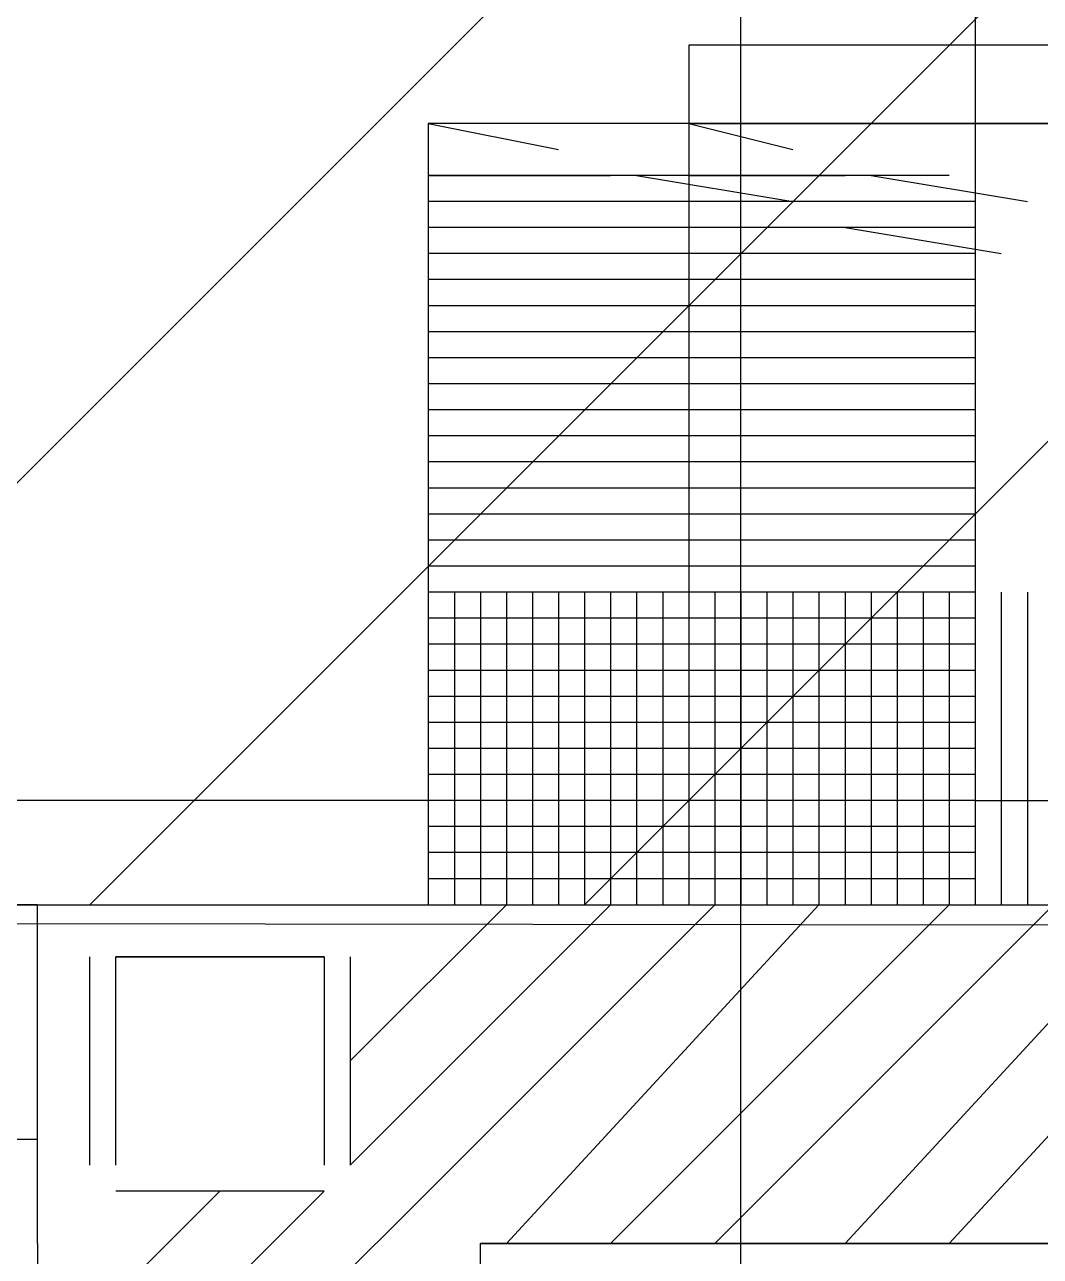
# Model space of a CAD drawing. Header units: metres. Extents: x 1 to 213, y 1 to 147.
# Drawn here: x 78.234 to 78.646, y 98.293 to 98.793 of the extents above; entities that cross this region are included whole.
import ezdxf

# ---------------------------------------------------------------- set-up
doc = ezdxf.new("R2010")
doc.units = ezdxf.units.M
doc.layers.add('00-BASE-ARQUITECTURA', color=8, linetype='Continuous')

msp = doc.modelspace()

# ---------------------------------------------------------------- linework, layer by layer
at = {"layer": '00-BASE-ARQUITECTURA'}
for points in [[(78.52476, 94.22337), (78.52476, 100.17119)], [(78.62002, 99.8537), (78.62002, 98.47786)], [(78.62002, 99.8537), (78.62002, 98.47786), (78.93752, 98.47786)], [(78.62002, 99.8537), (78.62002, 98.47786)], [(78.05911, 98.43553), (79.06451, 99.44095)], [(78.26018, 98.43553), (79.2656, 99.44095)], [(78.46127, 98.43553), (79.46669, 99.44095)], [(78.39777, 98.75303), (78.45068, 98.74245)], [(78.5036, 98.75303), (78.54593, 98.74245)], [(78.5036, 98.73187), (78.49302, 98.73187), (78.48243, 98.73187), (78.47185, 98.73187), (78.46127, 98.73187), (78.45068, 98.73187), (78.4401, 98.73187), (78.42952, 98.73187), (78.41894, 98.73187), (78.40835, 98.73187), (78.39777, 98.73187), (78.40835, 98.73187), (78.41894, 98.73187), (78.42952, 98.73187), (78.4401, 98.73187), (78.45068, 98.73187), (78.46127, 98.73187), (78.47185, 98.73187)], [(78.48243, 98.73187), (78.54593, 98.72128)], [(78.60944, 98.73187), (78.59886, 98.73187), (78.58827, 98.73187), (78.57769, 98.73187), (78.56711, 98.73187), (78.55652, 98.73187), (78.54593, 98.73187), (78.53535, 98.73187), (78.52476, 98.73187), (78.51418, 98.73187), (78.5036, 98.73187), (78.51418, 98.73187), (78.52476, 98.73187), (78.53535, 98.73187), (78.54593, 98.73187), (78.55652, 98.73187), (78.56711, 98.73187)], [(78.57769, 98.73187), (78.64119, 98.72128)], [(78.54593, 98.72128), (78.53535, 98.72128), (78.52476, 98.72128), (78.51418, 98.72128), (78.5036, 98.72128), (78.49302, 98.72128), (78.48243, 98.72128), (78.47185, 98.72128), (78.46127, 98.72128), (78.45068, 98.72128), (78.4401, 98.72128), (78.42952, 98.72128), (78.41894, 98.72128), (78.40835, 98.72128), (78.39777, 98.72128)], [(78.62002, 98.72128), (78.60944, 98.72128), (78.59886, 98.72128), (78.58827, 98.72128), (78.57769, 98.72128), (78.56711, 98.72128), (78.55652, 98.72128), (78.54593, 98.72128), (78.53535, 98.72128), (78.52476, 98.72128), (78.51418, 98.72128), (78.5036, 98.72128)], [(78.55652, 98.7107), (78.54593, 98.7107), (78.53535, 98.7107), (78.52476, 98.7107), (78.51418, 98.7107), (78.5036, 98.7107), (78.49302, 98.7107), (78.48243, 98.7107), (78.47185, 98.7107), (78.46127, 98.7107), (78.45068, 98.7107), (78.4401, 98.7107), (78.42952, 98.7107), (78.41894, 98.7107), (78.40835, 98.7107), (78.39777, 98.7107)], [(78.55652, 98.7107), (78.54593, 98.7107), (78.53535, 98.7107), (78.52476, 98.7107), (78.51418, 98.7107), (78.5036, 98.7107), (78.49302, 98.7107), (78.48243, 98.7107), (78.47185, 98.7107), (78.46127, 98.7107), (78.45068, 98.7107), (78.4401, 98.7107), (78.42952, 98.7107), (78.41894, 98.7107), (78.40835, 98.7107), (78.39777, 98.7107)], [(78.62002, 98.7107), (78.60944, 98.7107), (78.59886, 98.7107), (78.58827, 98.7107), (78.57769, 98.7107), (78.56711, 98.7107), (78.55652, 98.7107), (78.54593, 98.7107), (78.53535, 98.7107), (78.52476, 98.7107), (78.51418, 98.7107), (78.5036, 98.7107)], [(78.62002, 98.7107), (78.60944, 98.7107), (78.59886, 98.7107), (78.58827, 98.7107), (78.57769, 98.7107), (78.56711, 98.7107), (78.55652, 98.7107), (78.54593, 98.7107), (78.53535, 98.7107), (78.52476, 98.7107), (78.51418, 98.7107), (78.5036, 98.7107)], [(78.56711, 98.7107), (78.6306, 98.70012)], [(78.55652, 98.70012), (78.54593, 98.70012), (78.53535, 98.70012), (78.52476, 98.70012), (78.51418, 98.70012), (78.5036, 98.70012), (78.49302, 98.70012), (78.48243, 98.70012), (78.47185, 98.70012), (78.46127, 98.70012), (78.45068, 98.70012), (78.4401, 98.70012), (78.42952, 98.70012), (78.41894, 98.70012), (78.40835, 98.70012), (78.39777, 98.70012)], [(78.62002, 98.70012), (78.60944, 98.70012), (78.59886, 98.70012), (78.58827, 98.70012), (78.57769, 98.70012), (78.56711, 98.70012), (78.55652, 98.70012), (78.54593, 98.70012), (78.53535, 98.70012), (78.52476, 98.70012), (78.51418, 98.70012), (78.5036, 98.70012)], [(78.55652, 98.68953), (78.54593, 98.68953), (78.53535, 98.68953), (78.52476, 98.68953), (78.51418, 98.68953), (78.5036, 98.68953), (78.49302, 98.68953), (78.48243, 98.68953), (78.47185, 98.68953), (78.46127, 98.68953), (78.45068, 98.68953), (78.4401, 98.68953), (78.42952, 98.68953), (78.41894, 98.68953), (78.40835, 98.68953), (78.39777, 98.68953)], [(78.55652, 98.68953), (78.54593, 98.68953), (78.53535, 98.68953), (78.52476, 98.68953), (78.51418, 98.68953), (78.5036, 98.68953), (78.49302, 98.68953), (78.48243, 98.68953), (78.47185, 98.68953), (78.46127, 98.68953), (78.45068, 98.68953), (78.4401, 98.68953), (78.42952, 98.68953), (78.41894, 98.68953), (78.40835, 98.68953), (78.39777, 98.68953)], [(78.62002, 98.68953), (78.60944, 98.68953), (78.59886, 98.68953), (78.58827, 98.68953), (78.57769, 98.68953), (78.56711, 98.68953), (78.55652, 98.68953), (78.54593, 98.68953), (78.53535, 98.68953), (78.52476, 98.68953), (78.51418, 98.68953), (78.5036, 98.68953)], [(78.62002, 98.68953), (78.60944, 98.68953), (78.59886, 98.68953), (78.58827, 98.68953), (78.57769, 98.68953), (78.56711, 98.68953), (78.55652, 98.68953), (78.54593, 98.68953), (78.53535, 98.68953), (78.52476, 98.68953), (78.51418, 98.68953), (78.5036, 98.68953)], [(78.55652, 98.67895), (78.54593, 98.67895), (78.53535, 98.67895), (78.52476, 98.67895), (78.51418, 98.67895), (78.5036, 98.67895), (78.49302, 98.67895), (78.48243, 98.67895), (78.47185, 98.67895), (78.46127, 98.67895), (78.45068, 98.67895), (78.4401, 98.67895), (78.42952, 98.67895), (78.41894, 98.67895), (78.40835, 98.67895), (78.39777, 98.67895)], [(78.62002, 98.67895), (78.60944, 98.67895), (78.59886, 98.67895), (78.58827, 98.67895), (78.57769, 98.67895), (78.56711, 98.67895), (78.55652, 98.67895), (78.54593, 98.67895), (78.53535, 98.67895), (78.52476, 98.67895), (78.51418, 98.67895), (78.5036, 98.67895)], [(78.55652, 98.66837), (78.54593, 98.66837), (78.53535, 98.66837), (78.52476, 98.66837), (78.51418, 98.66837), (78.5036, 98.66837), (78.49302, 98.66837), (78.48243, 98.66837), (78.47185, 98.66837), (78.46127, 98.66837), (78.45068, 98.66837), (78.4401, 98.66837), (78.42952, 98.66837), (78.41894, 98.66837), (78.40835, 98.66837), (78.39777, 98.66837)], [(78.55652, 98.66837), (78.54593, 98.66837), (78.53535, 98.66837), (78.52476, 98.66837), (78.51418, 98.66837), (78.5036, 98.66837), (78.49302, 98.66837), (78.48243, 98.66837), (78.47185, 98.66837), (78.46127, 98.66837), (78.45068, 98.66837), (78.4401, 98.66837), (78.42952, 98.66837), (78.41894, 98.66837), (78.40835, 98.66837), (78.39777, 98.66837)], [(78.62002, 98.66837), (78.60944, 98.66837), (78.59886, 98.66837), (78.58827, 98.66837), (78.57769, 98.66837), (78.56711, 98.66837), (78.55652, 98.66837), (78.54593, 98.66837), (78.53535, 98.66837), (78.52476, 98.66837), (78.51418, 98.66837), (78.5036, 98.66837)], [(78.62002, 98.66837), (78.60944, 98.66837), (78.59886, 98.66837), (78.58827, 98.66837), (78.57769, 98.66837), (78.56711, 98.66837), (78.55652, 98.66837), (78.54593, 98.66837), (78.53535, 98.66837), (78.52476, 98.66837), (78.51418, 98.66837), (78.5036, 98.66837)], [(78.55652, 98.65778), (78.54593, 98.65778), (78.53535, 98.65778), (78.52476, 98.65778), (78.51418, 98.65778), (78.5036, 98.65778), (78.49302, 98.65778), (78.48243, 98.65778), (78.47185, 98.65778), (78.46127, 98.65778), (78.45068, 98.65778), (78.4401, 98.65778), (78.42952, 98.65778), (78.41894, 98.65778), (78.40835, 98.65778), (78.39777, 98.65778)], [(78.62002, 98.65778), (78.60944, 98.65778), (78.59886, 98.65778), (78.58827, 98.65778), (78.57769, 98.65778), (78.56711, 98.65778), (78.55652, 98.65778), (78.54593, 98.65778), (78.53535, 98.65778), (78.52476, 98.65778), (78.51418, 98.65778), (78.5036, 98.65778)], [(78.55652, 98.6472), (78.54593, 98.6472), (78.53535, 98.6472), (78.52476, 98.6472), (78.51418, 98.6472), (78.5036, 98.6472), (78.49302, 98.6472), (78.48243, 98.6472), (78.47185, 98.6472), (78.46127, 98.6472), (78.45068, 98.6472), (78.4401, 98.6472), (78.42952, 98.6472), (78.41894, 98.6472), (78.40835, 98.6472), (78.39777, 98.6472)], [(78.55652, 98.6472), (78.54593, 98.6472), (78.53535, 98.6472), (78.52476, 98.6472), (78.51418, 98.6472), (78.5036, 98.6472), (78.49302, 98.6472), (78.48243, 98.6472), (78.47185, 98.6472), (78.46127, 98.6472), (78.45068, 98.6472), (78.4401, 98.6472), (78.42952, 98.6472), (78.41894, 98.6472), (78.40835, 98.6472), (78.39777, 98.6472)], [(78.62002, 98.6472), (78.60944, 98.6472), (78.59886, 98.6472), (78.58827, 98.6472), (78.57769, 98.6472), (78.56711, 98.6472), (78.55652, 98.6472), (78.54593, 98.6472), (78.53535, 98.6472), (78.52476, 98.6472), (78.51418, 98.6472), (78.5036, 98.6472)], [(78.62002, 98.6472), (78.60944, 98.6472), (78.59886, 98.6472), (78.58827, 98.6472), (78.57769, 98.6472), (78.56711, 98.6472), (78.55652, 98.6472), (78.54593, 98.6472), (78.53535, 98.6472), (78.52476, 98.6472), (78.51418, 98.6472), (78.5036, 98.6472)], [(78.55652, 98.63662), (78.54593, 98.63662), (78.53535, 98.63662), (78.52476, 98.63662), (78.51418, 98.63662), (78.5036, 98.63662), (78.49302, 98.63662), (78.48243, 98.63662), (78.47185, 98.63662), (78.46127, 98.63662), (78.45068, 98.63662), (78.4401, 98.63662), (78.42952, 98.63662), (78.41894, 98.63662), (78.40835, 98.63662), (78.39777, 98.63662)], [(78.62002, 98.63662), (78.60944, 98.63662), (78.59886, 98.63662), (78.58827, 98.63662), (78.57769, 98.63662), (78.56711, 98.63662), (78.55652, 98.63662), (78.54593, 98.63662), (78.53535, 98.63662), (78.52476, 98.63662), (78.51418, 98.63662), (78.5036, 98.63662)], [(78.55652, 98.62604), (78.54593, 98.62604), (78.53535, 98.62604), (78.52476, 98.62604), (78.51418, 98.62604), (78.5036, 98.62604), (78.49302, 98.62604), (78.48243, 98.62604), (78.47185, 98.62604), (78.46127, 98.62604), (78.45068, 98.62604), (78.4401, 98.62604), (78.42952, 98.62604), (78.41894, 98.62604), (78.40835, 98.62604), (78.39777, 98.62604)], [(78.55652, 98.62604), (78.54593, 98.62604), (78.53535, 98.62604), (78.52476, 98.62604), (78.51418, 98.62604), (78.5036, 98.62604), (78.49302, 98.62604), (78.48243, 98.62604), (78.47185, 98.62604), (78.46127, 98.62604), (78.45068, 98.62604), (78.4401, 98.62604), (78.42952, 98.62604), (78.41894, 98.62604), (78.40835, 98.62604), (78.39777, 98.62604)], [(78.62002, 98.62604), (78.60944, 98.62604), (78.59886, 98.62604), (78.58827, 98.62604), (78.57769, 98.62604), (78.56711, 98.62604), (78.55652, 98.62604), (78.54593, 98.62604), (78.53535, 98.62604), (78.52476, 98.62604), (78.51418, 98.62604), (78.5036, 98.62604)], [(78.62002, 98.62604), (78.60944, 98.62604), (78.59886, 98.62604), (78.58827, 98.62604), (78.57769, 98.62604), (78.56711, 98.62604), (78.55652, 98.62604), (78.54593, 98.62604), (78.53535, 98.62604), (78.52476, 98.62604), (78.51418, 98.62604), (78.5036, 98.62604)], [(78.55652, 98.61545), (78.54593, 98.61545), (78.53535, 98.61545), (78.52476, 98.61545), (78.51418, 98.61545), (78.5036, 98.61545), (78.49302, 98.61545), (78.48243, 98.61545), (78.47185, 98.61545), (78.46127, 98.61545), (78.45068, 98.61545), (78.4401, 98.61545), (78.42952, 98.61545), (78.41894, 98.61545), (78.40835, 98.61545), (78.39777, 98.61545)], [(78.62002, 98.61545), (78.60944, 98.61545), (78.59886, 98.61545), (78.58827, 98.61545), (78.57769, 98.61545), (78.56711, 98.61545), (78.55652, 98.61545), (78.54593, 98.61545), (78.53535, 98.61545), (78.52476, 98.61545), (78.51418, 98.61545), (78.5036, 98.61545)], [(78.55652, 98.60486), (78.54593, 98.60486), (78.53535, 98.60486), (78.52476, 98.60486), (78.51418, 98.60486), (78.5036, 98.60486), (78.49302, 98.60486), (78.48243, 98.60486), (78.47185, 98.60486), (78.46127, 98.60486), (78.45068, 98.60486), (78.4401, 98.60486), (78.42952, 98.60486), (78.41894, 98.60486), (78.40835, 98.60486), (78.39777, 98.60486)], [(78.55652, 98.60486), (78.54593, 98.60486), (78.53535, 98.60486), (78.52476, 98.60486), (78.51418, 98.60486), (78.5036, 98.60486), (78.49302, 98.60486), (78.48243, 98.60486), (78.47185, 98.60486), (78.46127, 98.60486), (78.45068, 98.60486), (78.4401, 98.60486), (78.42952, 98.60486), (78.41894, 98.60486), (78.40835, 98.60486), (78.39777, 98.60486)], [(78.62002, 98.60486), (78.60944, 98.60486), (78.59886, 98.60486), (78.58827, 98.60486), (78.57769, 98.60486), (78.56711, 98.60486), (78.55652, 98.60486), (78.54593, 98.60486), (78.53535, 98.60486), (78.52476, 98.60486), (78.51418, 98.60486), (78.5036, 98.60486)], [(78.62002, 98.60486), (78.60944, 98.60486), (78.59886, 98.60486), (78.58827, 98.60486), (78.57769, 98.60486), (78.56711, 98.60486), (78.55652, 98.60486), (78.54593, 98.60486), (78.53535, 98.60486), (78.52476, 98.60486), (78.51418, 98.60486), (78.5036, 98.60486)], [(78.55652, 98.59428), (78.54593, 98.59428), (78.53535, 98.59428), (78.52476, 98.59428), (78.51418, 98.59428), (78.5036, 98.59428), (78.49302, 98.59428), (78.48243, 98.59428), (78.47185, 98.59428), (78.46127, 98.59428), (78.45068, 98.59428), (78.4401, 98.59428), (78.42952, 98.59428), (78.41894, 98.59428), (78.40835, 98.59428), (78.39777, 98.59428)], [(78.62002, 98.59428), (78.60944, 98.59428), (78.59886, 98.59428), (78.58827, 98.59428), (78.57769, 98.59428), (78.56711, 98.59428), (78.55652, 98.59428), (78.54593, 98.59428), (78.53535, 98.59428), (78.52476, 98.59428), (78.51418, 98.59428), (78.5036, 98.59428)], [(78.55652, 98.58369), (78.54593, 98.58369), (78.53535, 98.58369), (78.52476, 98.58369), (78.51418, 98.58369), (78.5036, 98.58369), (78.49302, 98.58369), (78.48243, 98.58369), (78.47185, 98.58369), (78.46127, 98.58369), (78.45068, 98.58369), (78.4401, 98.58369), (78.42952, 98.58369), (78.41894, 98.58369), (78.40835, 98.58369), (78.39777, 98.58369)], [(78.55652, 98.58369), (78.54593, 98.58369), (78.53535, 98.58369), (78.52476, 98.58369), (78.51418, 98.58369), (78.5036, 98.58369), (78.49302, 98.58369), (78.48243, 98.58369), (78.47185, 98.58369), (78.46127, 98.58369), (78.45068, 98.58369), (78.4401, 98.58369), (78.42952, 98.58369), (78.41894, 98.58369), (78.40835, 98.58369), (78.39777, 98.58369)], [(78.62002, 98.58369), (78.60944, 98.58369), (78.59886, 98.58369), (78.58827, 98.58369), (78.57769, 98.58369), (78.56711, 98.58369), (78.55652, 98.58369), (78.54593, 98.58369), (78.53535, 98.58369), (78.52476, 98.58369), (78.51418, 98.58369), (78.5036, 98.58369)], [(78.62002, 98.58369), (78.60944, 98.58369), (78.59886, 98.58369), (78.58827, 98.58369), (78.57769, 98.58369), (78.56711, 98.58369), (78.55652, 98.58369), (78.54593, 98.58369), (78.53535, 98.58369), (78.52476, 98.58369), (78.51418, 98.58369), (78.5036, 98.58369)], [(78.55652, 98.57311), (78.54593, 98.57311), (78.53535, 98.57311), (78.52476, 98.57311), (78.51418, 98.57311), (78.5036, 98.57311), (78.49302, 98.57311), (78.48243, 98.57311), (78.47185, 98.57311), (78.46127, 98.57311), (78.45068, 98.57311), (78.4401, 98.57311), (78.42952, 98.57311), (78.41894, 98.57311), (78.40835, 98.57311), (78.39777, 98.57311)], [(78.62002, 98.57311), (78.60944, 98.57311), (78.59886, 98.57311), (78.58827, 98.57311), (78.57769, 98.57311), (78.56711, 98.57311), (78.55652, 98.57311), (78.54593, 98.57311), (78.53535, 98.57311), (78.52476, 98.57311), (78.51418, 98.57311), (78.5036, 98.57311)], [(78.55652, 98.56253), (78.54593, 98.56253), (78.53535, 98.56253), (78.52476, 98.56253), (78.51418, 98.56253), (78.5036, 98.56253), (78.49302, 98.56253), (78.48243, 98.56253), (78.47185, 98.56253), (78.46127, 98.56253), (78.45068, 98.56253), (78.4401, 98.56253), (78.42952, 98.56253), (78.41894, 98.56253), (78.40835, 98.56253), (78.39777, 98.56253)], [(78.55652, 98.56253), (78.54593, 98.56253), (78.53535, 98.56253), (78.52476, 98.56253), (78.51418, 98.56253), (78.5036, 98.56253), (78.49302, 98.56253), (78.48243, 98.56253), (78.47185, 98.56253), (78.46127, 98.56253), (78.45068, 98.56253), (78.4401, 98.56253), (78.42952, 98.56253), (78.41894, 98.56253), (78.40835, 98.56253), (78.39777, 98.56253)], [(78.39777, 98.56253), (78.39777, 98.55195), (78.39777, 98.54136), (78.39777, 98.53078), (78.39777, 98.5202), (78.39777, 98.50961), (78.39777, 98.49903), (78.39777, 98.48845), (78.39777, 98.47786), (78.39777, 98.46728), (78.39777, 98.4567), (78.39777, 98.44612), (78.39777, 98.43553)], [(78.40835, 98.56253), (78.40835, 98.55195), (78.40835, 98.54136), (78.40835, 98.53078), (78.40835, 98.5202), (78.40835, 98.50961), (78.40835, 98.49903), (78.40835, 98.48845), (78.40835, 98.47786), (78.40835, 98.46728), (78.40835, 98.4567), (78.40835, 98.44612), (78.40835, 98.43553)], [(78.41894, 98.56253), (78.41894, 98.55195), (78.41894, 98.54136), (78.41894, 98.53078), (78.41894, 98.5202), (78.41894, 98.50961), (78.41894, 98.49903), (78.41894, 98.48845), (78.41894, 98.47786), (78.41894, 98.46728), (78.41894, 98.4567), (78.41894, 98.44612), (78.41894, 98.43553)], [(78.41894, 98.56253), (78.41894, 98.55195), (78.41894, 98.54136), (78.41894, 98.53078), (78.41894, 98.5202), (78.41894, 98.50961), (78.41894, 98.49903), (78.41894, 98.48845), (78.41894, 98.47786), (78.41894, 98.46728), (78.41894, 98.4567), (78.41894, 98.44612), (78.41894, 98.43553)], [(78.42952, 98.56253), (78.42952, 98.55195), (78.42952, 98.54136), (78.42952, 98.53078), (78.42952, 98.5202), (78.42952, 98.50961), (78.42952, 98.49903), (78.42952, 98.48845), (78.42952, 98.47786), (78.42952, 98.46728), (78.42952, 98.4567), (78.42952, 98.44612), (78.42952, 98.43553)], [(78.4401, 98.56253), (78.4401, 98.55195), (78.4401, 98.54136), (78.4401, 98.53078), (78.4401, 98.5202), (78.4401, 98.50961), (78.4401, 98.49903), (78.4401, 98.48845), (78.4401, 98.47786), (78.4401, 98.46728), (78.4401, 98.4567), (78.4401, 98.44612), (78.4401, 98.43553)], [(78.4401, 98.56253), (78.4401, 98.55195), (78.4401, 98.54136), (78.4401, 98.53078), (78.4401, 98.5202), (78.4401, 98.50961), (78.4401, 98.49903), (78.4401, 98.48845), (78.4401, 98.47786), (78.4401, 98.46728), (78.4401, 98.4567), (78.4401, 98.44612), (78.4401, 98.43553)], [(78.45068, 98.56253), (78.45068, 98.55195), (78.45068, 98.54136), (78.45068, 98.53078), (78.45068, 98.5202), (78.45068, 98.50961), (78.45068, 98.49903), (78.45068, 98.48845), (78.45068, 98.47786), (78.45068, 98.46728), (78.45068, 98.4567), (78.45068, 98.44612), (78.45068, 98.43553)], [(78.46127, 98.56253), (78.46127, 98.55195), (78.46127, 98.54136), (78.46127, 98.53078), (78.46127, 98.5202), (78.46127, 98.50961), (78.46127, 98.49903), (78.46127, 98.48845), (78.46127, 98.47786), (78.46127, 98.46728), (78.46127, 98.4567), (78.46127, 98.44612), (78.46127, 98.43553)], [(78.46127, 98.56253), (78.46127, 98.55195), (78.46127, 98.54136), (78.46127, 98.53078), (78.46127, 98.5202), (78.46127, 98.50961), (78.46127, 98.49903), (78.46127, 98.48845), (78.46127, 98.47786), (78.46127, 98.46728), (78.46127, 98.4567), (78.46127, 98.44612), (78.46127, 98.43553)], [(78.47185, 98.56253), (78.47185, 98.55195), (78.47185, 98.54136), (78.47185, 98.53078), (78.47185, 98.5202), (78.47185, 98.50961), (78.47185, 98.49903), (78.47185, 98.48845), (78.47185, 98.47786), (78.47185, 98.46728), (78.47185, 98.4567), (78.47185, 98.44612), (78.47185, 98.43553)], [(78.48243, 98.56253), (78.48243, 98.55195), (78.48243, 98.54136), (78.48243, 98.53078), (78.48243, 98.5202), (78.48243, 98.50961), (78.48243, 98.49903), (78.48243, 98.48845), (78.48243, 98.47786), (78.48243, 98.46728), (78.48243, 98.4567), (78.48243, 98.44612), (78.48243, 98.43553)], [(78.48243, 98.56253), (78.48243, 98.55195), (78.48243, 98.54136), (78.48243, 98.53078), (78.48243, 98.5202), (78.48243, 98.50961), (78.48243, 98.49903), (78.48243, 98.48845), (78.48243, 98.47786), (78.48243, 98.46728), (78.48243, 98.4567), (78.48243, 98.44612), (78.48243, 98.43553)], [(78.49302, 98.56253), (78.49302, 98.55195), (78.49302, 98.54136), (78.49302, 98.53078), (78.49302, 98.5202), (78.49302, 98.50961), (78.49302, 98.49903), (78.49302, 98.48845), (78.49302, 98.47786), (78.49302, 98.46728), (78.49302, 98.4567), (78.49302, 98.44612), (78.49302, 98.43553)], [(78.62002, 98.56253), (78.60944, 98.56253), (78.59886, 98.56253), (78.58827, 98.56253), (78.57769, 98.56253), (78.56711, 98.56253), (78.55652, 98.56253), (78.54593, 98.56253), (78.53535, 98.56253), (78.52476, 98.56253), (78.51418, 98.56253), (78.5036, 98.56253)], [(78.62002, 98.56253), (78.60944, 98.56253), (78.59886, 98.56253), (78.58827, 98.56253), (78.57769, 98.56253), (78.56711, 98.56253), (78.55652, 98.56253), (78.54593, 98.56253), (78.53535, 98.56253), (78.52476, 98.56253), (78.51418, 98.56253), (78.5036, 98.56253)], [(78.5036, 98.56253), (78.5036, 98.55195), (78.5036, 98.54136), (78.5036, 98.53078), (78.5036, 98.5202), (78.5036, 98.50961), (78.5036, 98.49903), (78.5036, 98.48845), (78.5036, 98.47786), (78.5036, 98.46728), (78.5036, 98.4567), (78.5036, 98.44612), (78.5036, 98.43553)], [(78.5036, 98.56253), (78.5036, 98.55195), (78.5036, 98.54136), (78.5036, 98.53078), (78.5036, 98.5202), (78.5036, 98.50961), (78.5036, 98.49903), (78.5036, 98.48845), (78.5036, 98.47786), (78.5036, 98.46728), (78.5036, 98.4567), (78.5036, 98.44612), (78.5036, 98.43553)], [(78.51418, 98.56253), (78.51418, 98.55195), (78.51418, 98.54136), (78.51418, 98.53078), (78.51418, 98.5202), (78.51418, 98.50961), (78.51418, 98.49903), (78.51418, 98.48845), (78.51418, 98.47786), (78.51418, 98.46728), (78.51418, 98.4567), (78.51418, 98.44612), (78.51418, 98.43553)], [(78.52476, 98.56253), (78.52476, 98.55195), (78.52476, 98.54136), (78.52476, 98.53078), (78.52476, 98.5202), (78.52476, 98.50961), (78.52476, 98.49903), (78.52476, 98.48845), (78.52476, 98.47786), (78.52476, 98.46728), (78.52476, 98.4567), (78.52476, 98.44612), (78.52476, 98.43553)], [(78.52476, 98.56253), (78.52476, 98.55195), (78.52476, 98.54136), (78.52476, 98.53078), (78.52476, 98.5202), (78.52476, 98.50961), (78.52476, 98.49903), (78.52476, 98.48845), (78.52476, 98.47786), (78.52476, 98.46728), (78.52476, 98.4567), (78.52476, 98.44612), (78.52476, 98.43553)], [(78.53535, 98.56253), (78.53535, 98.55195), (78.53535, 98.54136), (78.53535, 98.53078), (78.53535, 98.5202), (78.53535, 98.50961), (78.53535, 98.49903), (78.53535, 98.48845), (78.53535, 98.47786), (78.53535, 98.46728), (78.53535, 98.4567), (78.53535, 98.44612), (78.53535, 98.43553)], [(78.54593, 98.56253), (78.54593, 98.55195), (78.54593, 98.54136), (78.54593, 98.53078), (78.54593, 98.5202), (78.54593, 98.50961), (78.54593, 98.49903), (78.54593, 98.48845), (78.54593, 98.47786), (78.54593, 98.46728), (78.54593, 98.4567), (78.54593, 98.44612), (78.54593, 98.43553)], [(78.54593, 98.56253), (78.54593, 98.55195), (78.54593, 98.54136), (78.54593, 98.53078), (78.54593, 98.5202), (78.54593, 98.50961), (78.54593, 98.49903), (78.54593, 98.48845), (78.54593, 98.47786), (78.54593, 98.46728), (78.54593, 98.4567), (78.54593, 98.44612), (78.54593, 98.43553)], [(78.55652, 98.56253), (78.55652, 98.55195), (78.55652, 98.54136), (78.55652, 98.53078), (78.55652, 98.5202), (78.55652, 98.50961), (78.55652, 98.49903), (78.55652, 98.48845), (78.55652, 98.47786), (78.55652, 98.46728), (78.55652, 98.4567), (78.55652, 98.44612), (78.55652, 98.43553)], [(78.55652, 98.56253), (78.55652, 98.55195), (78.55652, 98.54136), (78.55652, 98.53078), (78.55652, 98.5202), (78.55652, 98.50961), (78.55652, 98.49903), (78.55652, 98.48845), (78.55652, 98.47786), (78.55652, 98.46728), (78.55652, 98.4567), (78.55652, 98.44612), (78.55652, 98.43553)], [(78.56711, 98.56253), (78.56711, 98.55195), (78.56711, 98.54136), (78.56711, 98.53078), (78.56711, 98.5202), (78.56711, 98.50961), (78.56711, 98.49903), (78.56711, 98.48845), (78.56711, 98.47786), (78.56711, 98.46728), (78.56711, 98.4567), (78.56711, 98.44612), (78.56711, 98.43553)], [(78.57769, 98.56253), (78.57769, 98.55195), (78.57769, 98.54136), (78.57769, 98.53078), (78.57769, 98.5202), (78.57769, 98.50961), (78.57769, 98.49903), (78.57769, 98.48845), (78.57769, 98.47786), (78.57769, 98.46728), (78.57769, 98.4567), (78.57769, 98.44612), (78.57769, 98.43553)], [(78.57769, 98.56253), (78.57769, 98.55195), (78.57769, 98.54136), (78.57769, 98.53078), (78.57769, 98.5202), (78.57769, 98.50961), (78.57769, 98.49903), (78.57769, 98.48845), (78.57769, 98.47786), (78.57769, 98.46728), (78.57769, 98.4567), (78.57769, 98.44612), (78.57769, 98.43553)], [(78.58827, 98.56253), (78.58827, 98.55195), (78.58827, 98.54136), (78.58827, 98.53078), (78.58827, 98.5202), (78.58827, 98.50961), (78.58827, 98.49903), (78.58827, 98.48845), (78.58827, 98.47786), (78.58827, 98.46728), (78.58827, 98.4567), (78.58827, 98.44612), (78.58827, 98.43553)], [(78.59886, 98.56253), (78.59886, 98.55195), (78.59886, 98.54136), (78.59886, 98.53078), (78.59886, 98.5202), (78.59886, 98.50961), (78.59886, 98.49903), (78.59886, 98.48845), (78.59886, 98.47786), (78.59886, 98.46728), (78.59886, 98.4567), (78.59886, 98.44612), (78.59886, 98.43553)], [(78.59886, 98.56253), (78.59886, 98.55195), (78.59886, 98.54136), (78.59886, 98.53078), (78.59886, 98.5202), (78.59886, 98.50961), (78.59886, 98.49903), (78.59886, 98.48845), (78.59886, 98.47786), (78.59886, 98.46728), (78.59886, 98.4567), (78.59886, 98.44612), (78.59886, 98.43553)], [(78.60944, 98.56253), (78.60944, 98.55195), (78.60944, 98.54136), (78.60944, 98.53078), (78.60944, 98.5202), (78.60944, 98.50961), (78.60944, 98.49903), (78.60944, 98.48845), (78.60944, 98.47786), (78.60944, 98.46728), (78.60944, 98.4567), (78.60944, 98.44612), (78.60944, 98.43553)], [(78.62002, 98.56253), (78.62002, 98.55195), (78.62002, 98.54136), (78.62002, 98.53078), (78.62002, 98.5202), (78.62002, 98.50961), (78.62002, 98.49903), (78.62002, 98.48845), (78.62002, 98.47786), (78.62002, 98.46728), (78.62002, 98.4567), (78.62002, 98.44612), (78.62002, 98.43553)], [(78.62002, 98.56253), (78.62002, 98.55195), (78.62002, 98.54136), (78.62002, 98.53078), (78.62002, 98.5202), (78.62002, 98.50961), (78.62002, 98.49903), (78.62002, 98.48845), (78.62002, 98.47786), (78.62002, 98.46728), (78.62002, 98.4567), (78.62002, 98.44612), (78.62002, 98.43553)], [(78.6306, 98.56253), (78.6306, 98.55195), (78.6306, 98.54136), (78.6306, 98.53078), (78.6306, 98.5202), (78.6306, 98.50961), (78.6306, 98.49903), (78.6306, 98.48845), (78.6306, 98.47786), (78.6306, 98.46728), (78.6306, 98.4567), (78.6306, 98.44612), (78.6306, 98.43553)], [(78.64119, 98.56253), (78.64119, 98.55195), (78.64119, 98.54136), (78.64119, 98.53078), (78.64119, 98.5202), (78.64119, 98.50961), (78.64119, 98.49903), (78.64119, 98.48845), (78.64119, 98.47786), (78.64119, 98.46728), (78.64119, 98.4567), (78.64119, 98.44612), (78.64119, 98.43553)], [(78.64119, 98.56253), (78.64119, 98.55195), (78.64119, 98.54136), (78.64119, 98.53078), (78.64119, 98.5202), (78.64119, 98.50961), (78.64119, 98.49903), (78.64119, 98.48845), (78.64119, 98.47786), (78.64119, 98.46728), (78.64119, 98.4567), (78.64119, 98.44612), (78.64119, 98.43553)], [(78.55652, 98.55195), (78.54593, 98.55195), (78.53535, 98.55195), (78.52476, 98.55195), (78.51418, 98.55195), (78.5036, 98.55195), (78.49302, 98.55195), (78.48243, 98.55195), (78.47185, 98.55195), (78.46127, 98.55195), (78.45068, 98.55195), (78.4401, 98.55195), (78.42952, 98.55195), (78.41894, 98.55195), (78.40835, 98.55195), (78.39777, 98.55195)], [(78.55652, 98.55195), (78.54593, 98.55195), (78.53535, 98.55195), (78.52476, 98.55195), (78.51418, 98.55195), (78.5036, 98.55195), (78.49302, 98.55195), (78.48243, 98.55195), (78.47185, 98.55195), (78.46127, 98.55195), (78.45068, 98.55195), (78.4401, 98.55195), (78.42952, 98.55195), (78.41894, 98.55195), (78.40835, 98.55195), (78.39777, 98.55195)], [(78.62002, 98.55195), (78.60944, 98.55195), (78.59886, 98.55195), (78.58827, 98.55195), (78.57769, 98.55195), (78.56711, 98.55195), (78.55652, 98.55195), (78.54593, 98.55195), (78.53535, 98.55195), (78.52476, 98.55195), (78.51418, 98.55195), (78.5036, 98.55195)], [(78.55652, 98.54136), (78.54593, 98.54136), (78.53535, 98.54136), (78.52476, 98.54136), (78.51418, 98.54136), (78.5036, 98.54136), (78.49302, 98.54136), (78.48243, 98.54136), (78.47185, 98.54136), (78.46127, 98.54136), (78.45068, 98.54136), (78.4401, 98.54136), (78.42952, 98.54136), (78.41894, 98.54136), (78.40835, 98.54136), (78.39777, 98.54136)], [(78.62002, 98.54136), (78.60944, 98.54136), (78.59886, 98.54136), (78.58827, 98.54136), (78.57769, 98.54136), (78.56711, 98.54136), (78.55652, 98.54136), (78.54593, 98.54136), (78.53535, 98.54136), (78.52476, 98.54136), (78.51418, 98.54136), (78.5036, 98.54136)], [(78.62002, 98.54136), (78.60944, 98.54136), (78.59886, 98.54136), (78.58827, 98.54136), (78.57769, 98.54136), (78.56711, 98.54136), (78.55652, 98.54136), (78.54593, 98.54136), (78.53535, 98.54136), (78.52476, 98.54136), (78.51418, 98.54136), (78.5036, 98.54136)], [(78.5036, 98.54136), (78.5036, 98.53078), (78.5036, 98.5202), (78.5036, 98.50961), (78.5036, 98.49903), (78.5036, 98.48845), (78.5036, 98.47786), (78.5036, 98.46728), (78.5036, 98.4567), (78.5036, 98.44612), (78.5036, 98.43553)], [(78.5036, 98.54136), (78.5036, 98.53078), (78.5036, 98.5202), (78.5036, 98.50961), (78.5036, 98.49903), (78.5036, 98.48845), (78.5036, 98.47786), (78.5036, 98.46728), (78.5036, 98.4567), (78.5036, 98.44612), (78.5036, 98.43553)], [(78.51418, 98.54136), (78.51418, 98.53078), (78.51418, 98.5202), (78.51418, 98.50961), (78.51418, 98.49903), (78.51418, 98.48845), (78.51418, 98.47786), (78.51418, 98.46728), (78.51418, 98.4567), (78.51418, 98.44612), (78.51418, 98.43553)], [(78.52476, 98.54136), (78.52476, 98.53078), (78.52476, 98.5202), (78.52476, 98.50961), (78.52476, 98.49903), (78.52476, 98.48845), (78.52476, 98.47786), (78.52476, 98.46728), (78.52476, 98.4567), (78.52476, 98.44612), (78.52476, 98.43553)], [(78.52476, 98.54136), (78.52476, 98.53078), (78.52476, 98.5202), (78.52476, 98.50961), (78.52476, 98.49903), (78.52476, 98.48845), (78.52476, 98.47786), (78.52476, 98.46728), (78.52476, 98.4567), (78.52476, 98.44612), (78.52476, 98.43553)], [(78.53535, 98.54136), (78.53535, 98.53078), (78.53535, 98.5202), (78.53535, 98.50961), (78.53535, 98.49903), (78.53535, 98.48845), (78.53535, 98.47786), (78.53535, 98.46728), (78.53535, 98.4567), (78.53535, 98.44612), (78.53535, 98.43553)], [(78.54593, 98.54136), (78.54593, 98.53078), (78.54593, 98.5202), (78.54593, 98.50961), (78.54593, 98.49903), (78.54593, 98.48845), (78.54593, 98.47786), (78.54593, 98.46728), (78.54593, 98.4567), (78.54593, 98.44612), (78.54593, 98.43553)], [(78.54593, 98.54136), (78.54593, 98.53078), (78.54593, 98.5202), (78.54593, 98.50961), (78.54593, 98.49903), (78.54593, 98.48845), (78.54593, 98.47786), (78.54593, 98.46728), (78.54593, 98.4567), (78.54593, 98.44612), (78.54593, 98.43553)], [(78.55652, 98.54136), (78.55652, 98.53078), (78.55652, 98.5202), (78.55652, 98.50961), (78.55652, 98.49903), (78.55652, 98.48845), (78.55652, 98.47786), (78.55652, 98.46728), (78.55652, 98.4567), (78.55652, 98.44612), (78.55652, 98.43553)], [(78.56711, 98.54136), (78.56711, 98.53078), (78.56711, 98.5202), (78.56711, 98.50961), (78.56711, 98.49903), (78.56711, 98.48845), (78.56711, 98.47786), (78.56711, 98.46728), (78.56711, 98.4567), (78.56711, 98.44612), (78.56711, 98.43553)], [(78.56711, 98.54136), (78.56711, 98.53078), (78.56711, 98.5202), (78.56711, 98.50961), (78.56711, 98.49903), (78.56711, 98.48845), (78.56711, 98.47786), (78.56711, 98.46728), (78.56711, 98.4567), (78.56711, 98.44612), (78.56711, 98.43553)], [(78.57769, 98.54136), (78.57769, 98.53078), (78.57769, 98.5202), (78.57769, 98.50961), (78.57769, 98.49903), (78.57769, 98.48845), (78.57769, 98.47786), (78.57769, 98.46728), (78.57769, 98.4567), (78.57769, 98.44612), (78.57769, 98.43553)], [(78.58827, 98.54136), (78.58827, 98.53078), (78.58827, 98.5202), (78.58827, 98.50961), (78.58827, 98.49903), (78.58827, 98.48845), (78.58827, 98.47786), (78.58827, 98.46728), (78.58827, 98.4567), (78.58827, 98.44612), (78.58827, 98.43553)], [(78.58827, 98.54136), (78.58827, 98.53078), (78.58827, 98.5202), (78.58827, 98.50961), (78.58827, 98.49903), (78.58827, 98.48845), (78.58827, 98.47786), (78.58827, 98.46728), (78.58827, 98.4567), (78.58827, 98.44612), (78.58827, 98.43553)], [(78.59886, 98.54136), (78.59886, 98.53078), (78.59886, 98.5202), (78.59886, 98.50961), (78.59886, 98.49903), (78.59886, 98.48845), (78.59886, 98.47786), (78.59886, 98.46728), (78.59886, 98.4567), (78.59886, 98.44612), (78.59886, 98.43553)], [(78.60944, 98.54136), (78.60944, 98.53078), (78.60944, 98.5202), (78.60944, 98.50961), (78.60944, 98.49903), (78.60944, 98.48845), (78.60944, 98.47786), (78.60944, 98.46728), (78.60944, 98.4567), (78.60944, 98.44612), (78.60944, 98.43553)], [(78.60944, 98.54136), (78.60944, 98.53078), (78.60944, 98.5202), (78.60944, 98.50961), (78.60944, 98.49903), (78.60944, 98.48845), (78.60944, 98.47786), (78.60944, 98.46728), (78.60944, 98.4567), (78.60944, 98.44612), (78.60944, 98.43553)], [(78.62002, 98.54136), (78.62002, 98.53078), (78.62002, 98.5202), (78.62002, 98.50961), (78.62002, 98.49903), (78.62002, 98.48845), (78.62002, 98.47786), (78.62002, 98.46728), (78.62002, 98.4567), (78.62002, 98.44612), (78.62002, 98.43553)], [(78.62002, 98.54136), (78.62002, 98.53078), (78.62002, 98.5202), (78.62002, 98.50961), (78.62002, 98.49903), (78.62002, 98.48845), (78.62002, 98.47786), (78.62002, 98.46728), (78.62002, 98.4567), (78.62002, 98.44612), (78.62002, 98.43553)], [(78.6306, 98.54136), (78.6306, 98.53078), (78.6306, 98.5202), (78.6306, 98.50961), (78.6306, 98.49903), (78.6306, 98.48845), (78.6306, 98.47786), (78.6306, 98.46728), (78.6306, 98.4567), (78.6306, 98.44612), (78.6306, 98.43553)], [(78.64119, 98.54136), (78.64119, 98.53078), (78.64119, 98.5202), (78.64119, 98.50961), (78.64119, 98.49903), (78.64119, 98.48845), (78.64119, 98.47786), (78.64119, 98.46728), (78.64119, 98.4567), (78.64119, 98.44612), (78.64119, 98.43553)], [(78.64119, 98.54136), (78.64119, 98.53078), (78.64119, 98.5202), (78.64119, 98.50961), (78.64119, 98.49903), (78.64119, 98.48845), (78.64119, 98.47786), (78.64119, 98.46728), (78.64119, 98.4567), (78.64119, 98.44612), (78.64119, 98.43553)], [(78.55652, 98.53078), (78.54593, 98.53078), (78.53535, 98.53078), (78.52476, 98.53078), (78.51418, 98.53078), (78.5036, 98.53078), (78.49302, 98.53078), (78.48243, 98.53078), (78.47185, 98.53078), (78.46127, 98.53078), (78.45068, 98.53078), (78.4401, 98.53078), (78.42952, 98.53078), (78.41894, 98.53078), (78.40835, 98.53078), (78.39777, 98.53078)], [(78.55652, 98.53078), (78.54593, 98.53078), (78.53535, 98.53078), (78.52476, 98.53078), (78.51418, 98.53078), (78.5036, 98.53078), (78.49302, 98.53078), (78.48243, 98.53078), (78.47185, 98.53078), (78.46127, 98.53078), (78.45068, 98.53078), (78.4401, 98.53078), (78.42952, 98.53078), (78.41894, 98.53078), (78.40835, 98.53078), (78.39777, 98.53078)], [(78.62002, 98.53078), (78.60944, 98.53078), (78.59886, 98.53078), (78.58827, 98.53078), (78.57769, 98.53078), (78.56711, 98.53078), (78.55652, 98.53078), (78.54593, 98.53078), (78.53535, 98.53078), (78.52476, 98.53078), (78.51418, 98.53078), (78.5036, 98.53078)], [(78.62002, 98.53078), (78.60944, 98.53078), (78.59886, 98.53078), (78.58827, 98.53078), (78.57769, 98.53078), (78.56711, 98.53078), (78.55652, 98.53078), (78.54593, 98.53078), (78.53535, 98.53078), (78.52476, 98.53078), (78.51418, 98.53078), (78.5036, 98.53078)], [(78.55652, 98.5202), (78.54593, 98.5202), (78.53535, 98.5202), (78.52476, 98.5202), (78.51418, 98.5202), (78.5036, 98.5202), (78.49302, 98.5202), (78.48243, 98.5202), (78.47185, 98.5202), (78.46127, 98.5202), (78.45068, 98.5202), (78.4401, 98.5202), (78.42952, 98.5202), (78.41894, 98.5202), (78.40835, 98.5202), (78.39777, 98.5202)], [(78.62002, 98.5202), (78.60944, 98.5202), (78.59886, 98.5202), (78.58827, 98.5202), (78.57769, 98.5202), (78.56711, 98.5202), (78.55652, 98.5202), (78.54593, 98.5202), (78.53535, 98.5202), (78.52476, 98.5202), (78.51418, 98.5202), (78.5036, 98.5202)], [(78.55652, 98.50961), (78.54593, 98.50961), (78.53535, 98.50961), (78.52476, 98.50961), (78.51418, 98.50961), (78.5036, 98.50961), (78.49302, 98.50961), (78.48243, 98.50961), (78.47185, 98.50961), (78.46127, 98.50961), (78.45068, 98.50961), (78.4401, 98.50961), (78.42952, 98.50961), (78.41894, 98.50961), (78.40835, 98.50961), (78.39777, 98.50961)], [(78.55652, 98.50961), (78.54593, 98.50961), (78.53535, 98.50961), (78.52476, 98.50961), (78.51418, 98.50961), (78.5036, 98.50961), (78.49302, 98.50961), (78.48243, 98.50961), (78.47185, 98.50961), (78.46127, 98.50961), (78.45068, 98.50961), (78.4401, 98.50961), (78.42952, 98.50961), (78.41894, 98.50961), (78.40835, 98.50961), (78.39777, 98.50961)], [(78.62002, 98.50961), (78.60944, 98.50961), (78.59886, 98.50961), (78.58827, 98.50961), (78.57769, 98.50961), (78.56711, 98.50961), (78.55652, 98.50961), (78.54593, 98.50961), (78.53535, 98.50961), (78.52476, 98.50961), (78.51418, 98.50961), (78.5036, 98.50961)], [(78.62002, 98.50961), (78.60944, 98.50961), (78.59886, 98.50961), (78.58827, 98.50961), (78.57769, 98.50961), (78.56711, 98.50961), (78.55652, 98.50961), (78.54593, 98.50961), (78.53535, 98.50961), (78.52476, 98.50961), (78.51418, 98.50961), (78.5036, 98.50961)], [(78.55652, 98.49903), (78.54593, 98.49903), (78.53535, 98.49903), (78.52476, 98.49903), (78.51418, 98.49903), (78.5036, 98.49903), (78.49302, 98.49903), (78.48243, 98.49903), (78.47185, 98.49903), (78.46127, 98.49903), (78.45068, 98.49903), (78.4401, 98.49903), (78.42952, 98.49903), (78.41894, 98.49903), (78.40835, 98.49903), (78.39777, 98.49903)], [(78.62002, 98.49903), (78.60944, 98.49903), (78.59886, 98.49903), (78.58827, 98.49903), (78.57769, 98.49903), (78.56711, 98.49903), (78.55652, 98.49903), (78.54593, 98.49903), (78.53535, 98.49903), (78.52476, 98.49903), (78.51418, 98.49903), (78.5036, 98.49903)], [(78.55652, 98.48845), (78.54593, 98.48845), (78.53535, 98.48845), (78.52476, 98.48845), (78.51418, 98.48845), (78.5036, 98.48845), (78.49302, 98.48845), (78.48243, 98.48845), (78.47185, 98.48845), (78.46127, 98.48845), (78.45068, 98.48845), (78.4401, 98.48845), (78.42952, 98.48845), (78.41894, 98.48845), (78.40835, 98.48845), (78.39777, 98.48845)], [(78.55652, 98.48845), (78.54593, 98.48845), (78.53535, 98.48845), (78.52476, 98.48845), (78.51418, 98.48845), (78.5036, 98.48845), (78.49302, 98.48845), (78.48243, 98.48845), (78.47185, 98.48845), (78.46127, 98.48845), (78.45068, 98.48845), (78.4401, 98.48845), (78.42952, 98.48845), (78.41894, 98.48845), (78.40835, 98.48845), (78.39777, 98.48845)], [(78.62002, 98.48845), (78.60944, 98.48845), (78.59886, 98.48845), (78.58827, 98.48845), (78.57769, 98.48845), (78.56711, 98.48845), (78.55652, 98.48845), (78.54593, 98.48845), (78.53535, 98.48845), (78.52476, 98.48845), (78.51418, 98.48845), (78.5036, 98.48845)], [(78.62002, 98.48845), (78.60944, 98.48845), (78.59886, 98.48845), (78.58827, 98.48845), (78.57769, 98.48845), (78.56711, 98.48845), (78.55652, 98.48845), (78.54593, 98.48845), (78.53535, 98.48845), (78.52476, 98.48845), (78.51418, 98.48845), (78.5036, 98.48845)], [(78.62002, 98.47786), (78.19668, 98.47786), (78.19668, 98.29794)], [(78.55652, 98.47786), (78.54593, 98.47786), (78.53535, 98.47786), (78.52476, 98.47786), (78.51418, 98.47786), (78.5036, 98.47786), (78.49302, 98.47786), (78.48243, 98.47786), (78.47185, 98.47786), (78.46127, 98.47786), (78.45068, 98.47786), (78.4401, 98.47786), (78.42952, 98.47786), (78.41894, 98.47786), (78.40835, 98.47786), (78.39777, 98.47786)], [(78.62002, 98.47786), (78.60944, 98.47786), (78.59886, 98.47786), (78.58827, 98.47786), (78.57769, 98.47786), (78.56711, 98.47786), (78.55652, 98.47786), (78.54593, 98.47786), (78.53535, 98.47786), (78.52476, 98.47786), (78.51418, 98.47786), (78.5036, 98.47786)], [(78.55652, 98.46728), (78.54593, 98.46728), (78.53535, 98.46728), (78.52476, 98.46728), (78.51418, 98.46728), (78.5036, 98.46728), (78.49302, 98.46728), (78.48243, 98.46728), (78.47185, 98.46728), (78.46127, 98.46728), (78.45068, 98.46728), (78.4401, 98.46728), (78.42952, 98.46728), (78.41894, 98.46728), (78.40835, 98.46728), (78.39777, 98.46728)], [(78.55652, 98.46728), (78.54593, 98.46728), (78.53535, 98.46728), (78.52476, 98.46728), (78.51418, 98.46728), (78.5036, 98.46728), (78.49302, 98.46728), (78.48243, 98.46728), (78.47185, 98.46728), (78.46127, 98.46728), (78.45068, 98.46728), (78.4401, 98.46728), (78.42952, 98.46728), (78.41894, 98.46728), (78.40835, 98.46728), (78.39777, 98.46728)], [(78.62002, 98.46728), (78.60944, 98.46728), (78.59886, 98.46728), (78.58827, 98.46728), (78.57769, 98.46728), (78.56711, 98.46728), (78.55652, 98.46728), (78.54593, 98.46728), (78.53535, 98.46728), (78.52476, 98.46728), (78.51418, 98.46728), (78.5036, 98.46728)], [(78.62002, 98.46728), (78.60944, 98.46728), (78.59886, 98.46728), (78.58827, 98.46728), (78.57769, 98.46728), (78.56711, 98.46728), (78.55652, 98.46728), (78.54593, 98.46728), (78.53535, 98.46728), (78.52476, 98.46728), (78.51418, 98.46728), (78.5036, 98.46728)], [(78.55652, 98.4567), (78.54593, 98.4567), (78.53535, 98.4567), (78.52476, 98.4567), (78.51418, 98.4567), (78.5036, 98.4567), (78.49302, 98.4567), (78.48243, 98.4567), (78.47185, 98.4567), (78.46127, 98.4567), (78.45068, 98.4567), (78.4401, 98.4567), (78.42952, 98.4567), (78.41894, 98.4567), (78.40835, 98.4567), (78.39777, 98.4567)], [(78.62002, 98.4567), (78.60944, 98.4567), (78.59886, 98.4567), (78.58827, 98.4567), (78.57769, 98.4567), (78.56711, 98.4567), (78.55652, 98.4567), (78.54593, 98.4567), (78.53535, 98.4567), (78.52476, 98.4567), (78.51418, 98.4567), (78.5036, 98.4567)], [(78.55652, 98.44612), (78.54593, 98.44612), (78.53535, 98.44612), (78.52476, 98.44612), (78.51418, 98.44612), (78.5036, 98.44612), (78.49302, 98.44612), (78.48243, 98.44612), (78.47185, 98.44612), (78.46127, 98.44612), (78.45068, 98.44612), (78.4401, 98.44612), (78.42952, 98.44612), (78.41894, 98.44612), (78.40835, 98.44612), (78.39777, 98.44612)], [(78.55652, 98.44612), (78.54593, 98.44612), (78.53535, 98.44612), (78.52476, 98.44612), (78.51418, 98.44612), (78.5036, 98.44612), (78.49302, 98.44612), (78.48243, 98.44612), (78.47185, 98.44612), (78.46127, 98.44612), (78.45068, 98.44612), (78.4401, 98.44612), (78.42952, 98.44612), (78.41894, 98.44612), (78.40835, 98.44612), (78.39777, 98.44612)], [(78.62002, 98.44612), (78.60944, 98.44612), (78.59886, 98.44612), (78.58827, 98.44612), (78.57769, 98.44612), (78.56711, 98.44612), (78.55652, 98.44612), (78.54593, 98.44612), (78.53535, 98.44612), (78.52476, 98.44612), (78.51418, 98.44612), (78.5036, 98.44612)], [(78.62002, 98.44612), (78.60944, 98.44612), (78.59886, 98.44612), (78.58827, 98.44612), (78.57769, 98.44612), (78.56711, 98.44612), (78.55652, 98.44612), (78.54593, 98.44612), (78.53535, 98.44612), (78.52476, 98.44612), (78.51418, 98.44612), (78.5036, 98.44612)], [(72.21711, 98.43553), (88.93877, 98.43553), (88.93877, 96.58345), (89.43618, 96.58345), (89.43618, 95.68386), (88.9811, 95.68386), (88.9811, 93.65187), (88.80118, 93.65187), (88.80118, 93.68362), (85.34043, 93.68362), (84.31385, 93.68362), (84.31385, 93.70478), (83.57301, 93.70478), (83.57301, 92.35012), (80.16519, 92.35012), (80.16519, 93.68362), (78.3766, 93.68362), (78.3766, 92.38187), (73.45535, 92.38187), (73.45535, 93.68362), (72.22769, 93.68362), (72.21711, 98.43553)], [(72.21711, 98.43553), (88.95993, 98.43553), (88.95993, 96.58345), (89.45735, 96.58345), (89.45735, 95.68386), (88.99168, 95.68386), (88.99168, 93.64129), (88.82234, 93.64129), (88.82234, 93.68362), (85.35101, 93.68362), (84.32443, 93.68362), (84.32443, 93.70478), (83.5836, 93.70478), (83.5836, 92.33954), (80.16519, 92.33954), (80.16519, 93.68362), (78.3766, 93.68362), (78.3766, 92.38187), (73.45535, 92.38187), (73.45535, 93.68362), (72.22769, 93.68362), (72.21711, 98.43553)], [(72.21711, 98.43553), (88.95993, 98.43553), (88.99168, 93.64129), (88.82234, 93.64129), (88.82234, 93.68362), (85.35101, 93.68362), (84.32443, 93.68362), (84.32443, 93.70478), (83.5836, 93.70478), (83.5836, 92.33954), (80.16519, 92.33954), (80.16519, 93.68362), (78.3766, 93.68362), (78.3766, 92.38187), (73.45535, 92.38187), (73.45535, 93.68362), (72.22769, 93.68362), (72.21711, 98.43553)], [(72.21711, 98.43553), (88.95993, 98.41437), (88.95993, 96.58345), (89.45735, 96.58345), (89.45735, 95.68386), (88.99168, 95.68386), (88.99168, 93.64129), (88.82234, 93.64129), (88.82234, 93.68362), (85.35101, 93.68362), (83.5836, 93.70478), (83.5836, 92.33954), (80.16519, 92.33954), (80.16519, 93.68362), (78.3766, 93.68362), (78.3766, 92.38187), (73.46594, 92.38187), (73.45535, 93.68362), (72.22769, 93.68362), (72.21711, 98.43553)], [(78.23902, 98.43553), (77.98502, 98.43553), (77.98502, 97.21845), (78.08027, 97.21845), (78.08027, 98.34028), (78.23902, 98.34028), (78.23902, 98.43553)], [(78.20727, 98.43553), (78.27076, 98.43553)], [(78.23902, 98.16037), (78.51418, 98.43553)], [(78.23902, 98.29794), (78.23902, 98.43553), (80.42977, 98.43553), (80.42977, 98.29794), (78.41894, 98.29794)], [(78.30252, 98.43553), (78.36602, 98.43553)], [(78.36602, 98.37204), (78.42952, 98.43553)], [(78.36602, 98.32969), (78.47185, 98.43553)], [(78.39777, 98.43553), (78.46127, 98.43553)], [(78.42952, 98.29794), (78.55652, 98.43553)], [(78.47185, 98.29794), (78.60944, 98.43553)], [(78.49302, 98.43553), (78.55652, 98.43553)], [(78.51418, 98.29794), (78.65177, 98.43553)], [(78.56711, 98.29794), (78.6941, 98.43553)], [(78.58827, 98.43553), (78.65177, 98.43553)], [(78.60944, 98.29794), (78.73643, 98.43553)], [(78.26018, 98.32969), (78.26018, 98.41437)], [(78.35544, 98.41437), (78.35544, 98.41437), (78.27076, 98.41437)], [(78.27076, 98.32969), (78.27076, 98.41437), (78.35544, 98.41437), (78.35544, 98.32969)], [(78.36602, 98.41437), (78.36602, 98.32969)], [(78.23902, 98.24503), (78.31311, 98.31911)], [(78.23902, 98.2027), (78.35544, 98.31911)], [(78.35544, 98.31911), (78.27076, 98.31911)], [(78.35544, 98.31911), (78.27076, 98.31911)], [(78.23902, 98.29794), (78.23902, 97.21845)], [(78.41894, 94.53028), (78.41894, 98.29794)]]:
    msp.add_lwpolyline(points, dxfattribs=at)
for points in [[(78.5036, 98.75303), (80.10168, 98.75303), (80.10168, 98.78478), (78.5036, 98.78478)], [(79.99585, 98.43553), (79.99585, 98.75303), (78.39777, 98.75303), (78.39777, 98.43553)], [(80.10168, 98.43553), (80.10168, 98.75303), (78.5036, 98.75303), (78.5036, 98.43553)], [(79.33968, 98.00161), (78.41894, 98.00161), (78.41894, 98.29794), (79.33968, 98.29794)]]:
    msp.add_lwpolyline(points, close=True, dxfattribs=at)

doc.saveas('drawing.dxf')
